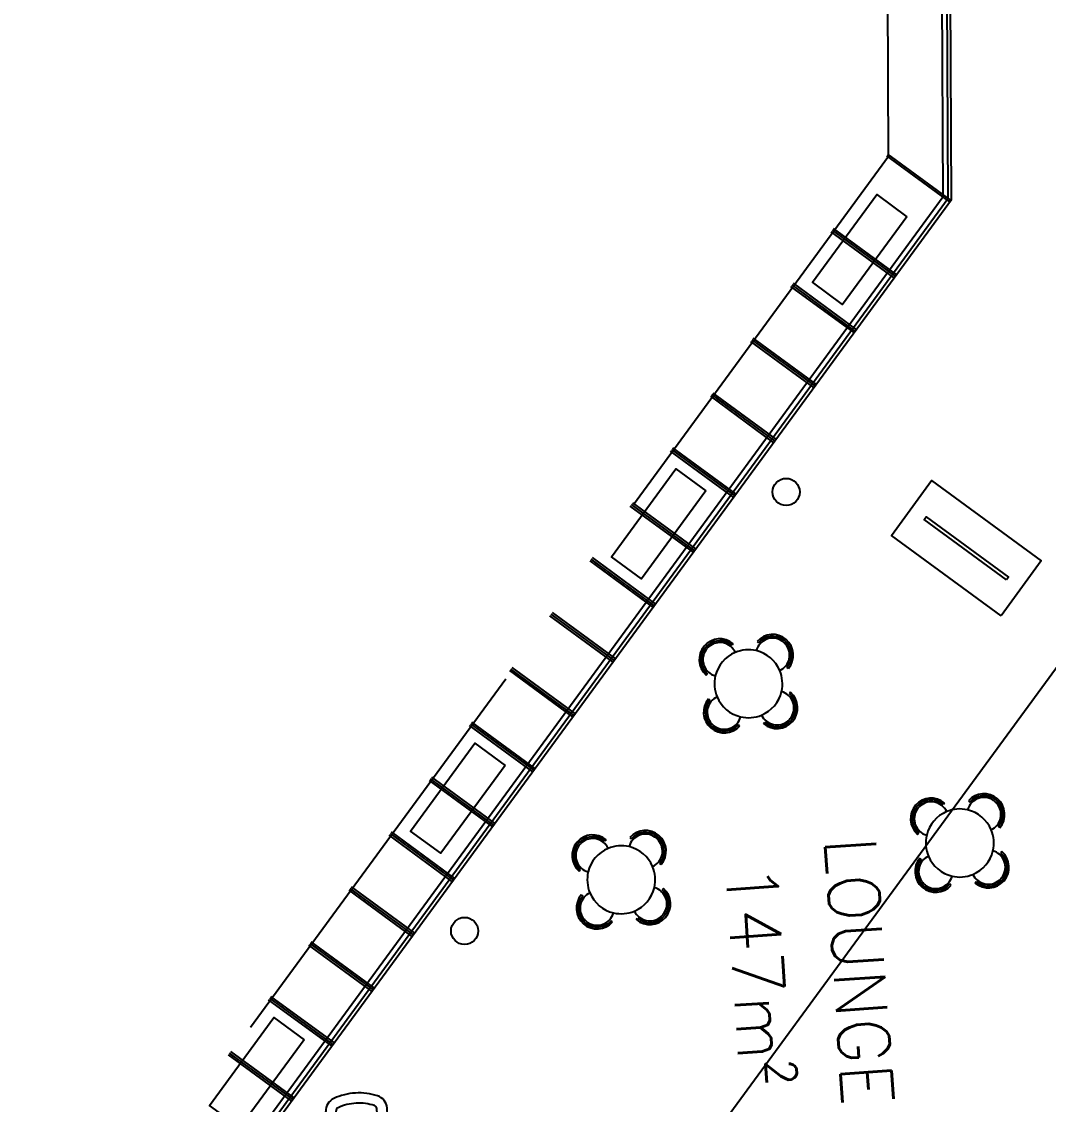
# Model space of a CAD drawing. Header units: millimetres. Extents: x 55520 to 96084, y -58491 to -49645.
# Drawn here: x 58662.7 to 58677.8, y -57689 to -57673.08 of the extents above; entities that cross this region are included whole.
import ezdxf

# ---------------------------------------------------------------- set-up
doc = ezdxf.new("R2010")
doc.units = ezdxf.units.MM
doc.linetypes.add('HIDDEN', pattern=[9.525, 6.35, -3.175])
for name, color, linetype in [('05_Mobiliário', 1, 'Continuous'), ('Alvenaria Vista', 40, 'Continuous'), ('ARQ-COTAS', 1, 'Continuous'), ('ARQ-TEXTO3', 3, 'Continuous'), ('Cinza', 9, 'Continuous'), ('Esquadrias', 241, 'Continuous'), ('Mobiliário_cinza', 254, 'Continuous'), ('Pilares', 181, 'Continuous'), ('Projeção', 60, 'HIDDEN')]:
    doc.layers.add(name, color=color, linetype=linetype)
doc.styles.add('ROMANS', font='romans.shx')

# ---------------------------------------------------------------- blocks, each defined once
blk = doc.blocks.new('mesa-copa-1')
for p, q in [((-0.593, 0.536), (-0.613, 0.555)), ((-0.544, 0.584), (-0.564, 0.603)), ((-0.184, 0.601), (-0.202, 0.582)), ((0.168, 0.61), (0.187, 0.591)), ((0.536, 0.593), (0.555, 0.613)), ((0.584, 0.544), (0.603, 0.564)), ((-0.61, 0.168), (-0.591, 0.187)), ((0.601, 0.184), (0.582, 0.202)), ((-0.601, -0.184), (-0.582, -0.202)), ((0.61, -0.168), (0.591, -0.187)), ((-0.584, -0.544), (-0.603, -0.564)), ((-0.536, -0.593), (-0.555, -0.613)), ((-0.168, -0.61), (-0.187, -0.591)), ((0.184, -0.601), (0.202, -0.582)), ((0.544, -0.584), (0.564, -0.603)), ((0.593, -0.536), (0.613, -0.555))]:
    blk.add_line(p, q)
for centre, radius, start, end in [((-0.395, 0.383), 0.304, 45.7426, 225), ((-0.395, 0.383), 0.277, 45.7426, 127.4996), ((0.383, 0.395), 0.25, 52.2022, 160.7613), ((0.383, 0.395), 0.304, 315.7426, 135), ((0.383, 0.395), 0.277, 51.5942, 135), ((-0.395, 0.383), 0.277, 141.5942, 225), ((-0.395, 0.383), 0.25, 142.2022, 250.7613), ((-0.395, 0.383), 0.277, 137.4499, 141.5942), ((-0.395, 0.383), 0.277, 131.6623, 137.4499), ((-0.395, 0.383), 0.25, 137.6067, 142.2022), ((-0.395, 0.383), 0.277, 127.4996, 131.6623), ((-0.395, 0.383), 0.25, 131.1911, 137.6067), ((-0.395, 0.383), 0.25, 126.5706, 131.1911), ((-0.395, 0.383), 0.25, 21.0509, 126.5706), ((0, 0), 0.5, 72.8866, 108.9257), ((0, 0), 0.5, 18.9257, 72.8866), ((0.383, 0.395), 0.25, 291.0509, 36.5706), ((0.383, 0.395), 0.25, 47.6067, 52.2022), ((0.383, 0.395), 0.25, 41.1911, 47.6067), ((0.383, 0.395), 0.277, 47.4499, 51.5942), ((0.383, 0.395), 0.277, 41.6623, 47.4499), ((0.383, 0.395), 0.25, 36.5706, 41.1911), ((0.383, 0.395), 0.277, 315.7426, 37.4996), ((0.383, 0.395), 0.277, 37.4996, 41.6623), ((0, 0), 0.5, 108.9257, 162.8866), ((0, 0), 0.5, 342.8866, 18.9257), ((0, 0), 0.5, 162.8866, 198.9257), ((0, 0), 0.5, 288.9257, 342.8866), ((0.395, -0.383), 0.25, 322.2022, 70.7613), ((-0.383, -0.395), 0.304, 135.7426, 315), ((-0.383, -0.395), 0.277, 135.7426, 217.4996), ((-0.383, -0.395), 0.25, 111.0509, 216.5706), ((0, 0), 0.5, 198.9257, 252.8866), ((0.395, -0.383), 0.304, 225.7426, 45), ((0.395, -0.383), 0.277, 321.5942, 45), ((0, 0), 0.5, 252.8866, 288.9257), ((0.395, -0.383), 0.25, 201.0509, 306.5706), ((-0.383, -0.395), 0.277, 217.4996, 221.6623), ((-0.383, -0.395), 0.277, 221.6623, 227.4499), ((-0.383, -0.395), 0.25, 216.5706, 221.1911), ((-0.383, -0.395), 0.25, 221.1911, 227.6067), ((-0.383, -0.395), 0.277, 227.4499, 231.5942), ((-0.383, -0.395), 0.277, 231.5942, 315), ((-0.383, -0.395), 0.25, 227.6067, 232.2022), ((-0.383, -0.395), 0.25, 232.2022, 340.7613), ((0.395, -0.383), 0.277, 225.7426, 307.4996), ((0.395, -0.383), 0.25, 306.5706, 311.1911), ((0.395, -0.383), 0.25, 311.1911, 317.6067), ((0.395, -0.383), 0.277, 307.4996, 311.6623), ((0.395, -0.383), 0.25, 317.6067, 322.2022), ((0.395, -0.383), 0.277, 311.6623, 317.4499), ((0.395, -0.383), 0.277, 317.4499, 321.5942)]:
    blk.add_arc(centre, radius, start, end)
blk = doc.blocks.new('polt-2')
for p, q in [((-0.45, -0.701), (-0.45, -0.247)), ((-0.3, -0.701), (-0.3, -0.247)), ((0.3, -0.701), (0.3, -0.247)), ((0.45, -0.701), (0.45, -0.247)), ((-0.4, -0.751), (-0.35, -0.751)), ((0.35, -0.751), (0.4, -0.751))]:
    blk.add_line(p, q)
blk.add_lwpolyline([(0.3, -0.701, -0.228198), (-0.3, -0.701, -0.628402)], format="xyb")
for centre, radius, start, end in [((0, -0.05), 0.05, 89.9104, 90.0896), ((-0.25, -0.247), 0.2, 111.267, 180), ((0.001, -0.893), 0.893, 90.0896, 111.267), ((0.001, -0.893), 0.743, 90.0896, 111.267), ((-0.001, -0.893), 0.893, 68.733, 89.9104), ((-0.001, -0.893), 0.743, 68.733, 89.9104), ((0.25, -0.247), 0.2, 0, 68.733), ((-0.25, -0.247), 0.05, 111.267, 180), ((0.25, -0.247), 0.05, 0, 68.733), ((-0.4, -0.701), 0.05, 180, 270), ((-0.35, -0.701), 0.05, 270, 0), ((0.35, -0.701), 0.05, 180, 270), ((0.4, -0.701), 0.05, 270, 0)]:
    blk.add_arc(centre, radius, start, end)
blk = doc.blocks.new('Expo_1')
blk.add_lwpolyline([(55979.651, -57955.975), (55981.651, -57955.975), (55981.651, -57956.975), (55979.651, -57956.975)], close=True)
at = {"layer": 'Esquadrias'}
blk.add_lwpolyline([(55979.901, -57956.45), (55981.401, -57956.45), (55981.401, -57956.5), (55979.901, -57956.5)], close=True, dxfattribs=at)

msp = doc.modelspace()

# ---------------------------------------------------------------- linework, layer by layer
at = {"layer": '05_Mobiliário'}
for points in [[(58675.716, -57675.946), (58674.77, -57677.236), (58674.327, -57676.911), (58675.272, -57675.621)], [(58672.761, -57679.979), (58671.816, -57681.27), (58671.372, -57680.945), (58672.318, -57679.654)], [(58669.807, -57684.013), (58668.861, -57685.304), (58668.418, -57684.979), (58669.363, -57683.688)], [(58666.852, -57688.047), (58665.907, -57689.338), (58665.463, -57689.013), (58666.409, -57687.722)]]:
    msp.add_lwpolyline(points, close=True, dxfattribs=at)
at = {"layer": 'Alvenaria Vista', "color": 1}
for q in [(58676.1, -57647.699), (58654.766, -57704.988)]:
    msp.add_line((58676.249, -57675.656), q, dxfattribs=at)
at = {"layer": 'Alvenaria Vista'}
msp.add_open_spline([(58626.903, -57842.639), (58608.543, -57780.147), (58590.182, -57717.654), (58571.822, -57655.161), (58570.208, -57644.994), (58568.595, -57634.828), (58566.981, -57624.661), (58568.382, -57612.146), (58569.783, -57599.63), (58571.183, -57587.114), (58578.291, -57578.721), (58585.4, -57570.328), (58592.508, -57561.935), (58649.395, -57558.343), (58706.283, -57554.75), (58763.17, -57551.158), (58782.434, -57549.337), (58801.697, -57547.515), (58820.96, -57545.694)], degree=3, knots=[20.322416, 20.322416, 20.322416, 20.322416, 21.305376, 21.305376, 21.305376, 22.305376, 22.305376, 22.305376, 23.305376, 23.305376, 23.305376, 24.305376, 24.305376, 24.305376, 25.305376, 25.305376, 25.305376, 25.593369, 25.593369, 25.593369, 25.593369], dxfattribs=at)
at = {"layer": 'ARQ-COTAS'}
msp.add_lwpolyline([(58722.262, -57615.876), (58725.192, -57618.021), (58603.322, -57784.417), (58600.393, -57782.271)], dxfattribs=at)
at = {"layer": 'Cinza'}
for p, q in [((58675.415, -57675.052), (58676.346, -57675.735)), ((58675.433, -57675.028), (58676.364, -57675.71)), ((58674.598, -57676.167), (58675.53, -57676.849)), ((58674.616, -57676.143), (58675.548, -57676.825)), ((58674.634, -57676.118), (58675.565, -57676.801)), ((58674.007, -57676.974), (58674.939, -57677.656)), ((58674.025, -57676.949), (58674.957, -57677.632)), ((58674.043, -57676.925), (58674.975, -57677.608)), ((58673.417, -57677.78), (58674.348, -57678.463)), ((58673.434, -57677.756), (58674.366, -57678.439)), ((58673.452, -57677.732), (58674.384, -57678.414)), ((58672.826, -57678.587), (58673.757, -57679.27)), ((58672.843, -57678.563), (58673.775, -57679.245)), ((58672.861, -57678.539), (58673.793, -57679.221)), ((58672.235, -57679.394), (58673.167, -57680.076)), ((58672.253, -57679.37), (58673.184, -57680.052)), ((58672.27, -57679.346), (58673.202, -57680.028)), ((58671.644, -57680.201), (58672.576, -57680.883)), ((58671.662, -57680.176), (58672.593, -57680.859)), ((58671.679, -57680.152), (58672.611, -57680.835)), ((58671.071, -57680.983), (58672.002, -57681.666)), ((58671.089, -57680.959), (58672.02, -57681.641)), ((58671.053, -57681.007), (58671.985, -57681.69)), ((58670.48, -57681.79), (58671.412, -57682.472)), ((58670.498, -57681.766), (58671.429, -57682.448)), ((58670.462, -57681.814), (58671.394, -57682.497)), ((58669.907, -57682.573), (58670.838, -57683.255)), ((58669.871, -57682.621), (58670.803, -57683.303)), ((58669.889, -57682.597), (58670.821, -57683.279)), ((58669.316, -57683.379), (58670.248, -57684.062)), ((58669.28, -57683.428), (58670.212, -57684.11)), ((58669.298, -57683.404), (58670.23, -57684.086)), ((58668.69, -57684.234), (58669.621, -57684.917)), ((58668.707, -57684.21), (58669.639, -57684.893)), ((58668.725, -57684.186), (58669.657, -57684.868)), ((58668.099, -57685.041), (58669.03, -57685.724)), ((58668.116, -57685.017), (58669.048, -57685.699)), ((58668.134, -57684.993), (58669.066, -57685.675)), ((58667.508, -57685.848), (58668.439, -57686.53)), ((58667.526, -57685.824), (58668.457, -57686.506)), ((58667.543, -57685.8), (58668.475, -57686.482)), ((58666.917, -57686.655), (58667.849, -57687.337)), ((58666.935, -57686.631), (58667.866, -57687.313)), ((58666.952, -57686.606), (58667.884, -57687.289)), ((58666.326, -57687.462), (58667.258, -57688.144)), ((58666.344, -57687.437), (58667.275, -57688.12)), ((58666.361, -57687.413), (58667.293, -57688.095)), ((58665.735, -57688.268), (58666.667, -57688.951)), ((58665.753, -57688.244), (58666.685, -57688.926)), ((58665.771, -57688.22), (58666.702, -57688.902))]:
    msp.add_line(p, q, dxfattribs=at)
at = {"layer": 'Esquadrias'}
for p, q in [((58676.324, -57675.681), (58676.175, -57647.698)), ((58676.374, -57675.697), (58676.225, -57647.698)), ((58676.324, -57675.681), (58654.827, -57705.032)), ((58676.374, -57675.697), (58654.867, -57705.062))]:
    msp.add_line(p, q, dxfattribs=at)
at = {"layer": 'Pilares'}
for centre in [(58673.94, -57679.994), (58669.213, -57686.448)]:
    msp.add_circle(centre, 0.2, dxfattribs=at)
at = {"layer": 'Projeção'}
for q in [(58675.228, -57634.235), (58662.938, -57692.137)]:
    msp.add_line((58675.446, -57675.061), q, dxfattribs=at)

# ---------------------------------------------------------------- block references
at = {"layer": 'Mobiliário_cinza'}
for name, p, rotation in [('Expo_1', (69594.141, -137515.609), 143.780485627619), ('mesa-copa-1', (58673.386, -57682.813), 273.8554613186972), ('mesa-copa-1', (58676.494, -57685.155), 273.8554613186972), ('mesa-copa-1', (58671.516, -57685.695), 273.8554613186972), ('polt-2', (58667.608, -57688.831), 3.353581523061028)]:
    msp.add_blockref(name, p, dxfattribs=dict(at, rotation=rotation))

# ---------------------------------------------------------------- texts
at = {"layer": 'ARQ-TEXTO3', "color": 14, "char_height": 0.75, "attachment_point": 5, "rotation": 273.8555, "style": 'ROMANS'}
for s, insert in [('LOUNGE', (58675.014, -57687.035)), ('147m²', (58673.531, -57687.099))]:
    msp.add_mtext(s, dxfattribs=dict(at, insert=insert))

doc.saveas('drawing.dxf')
